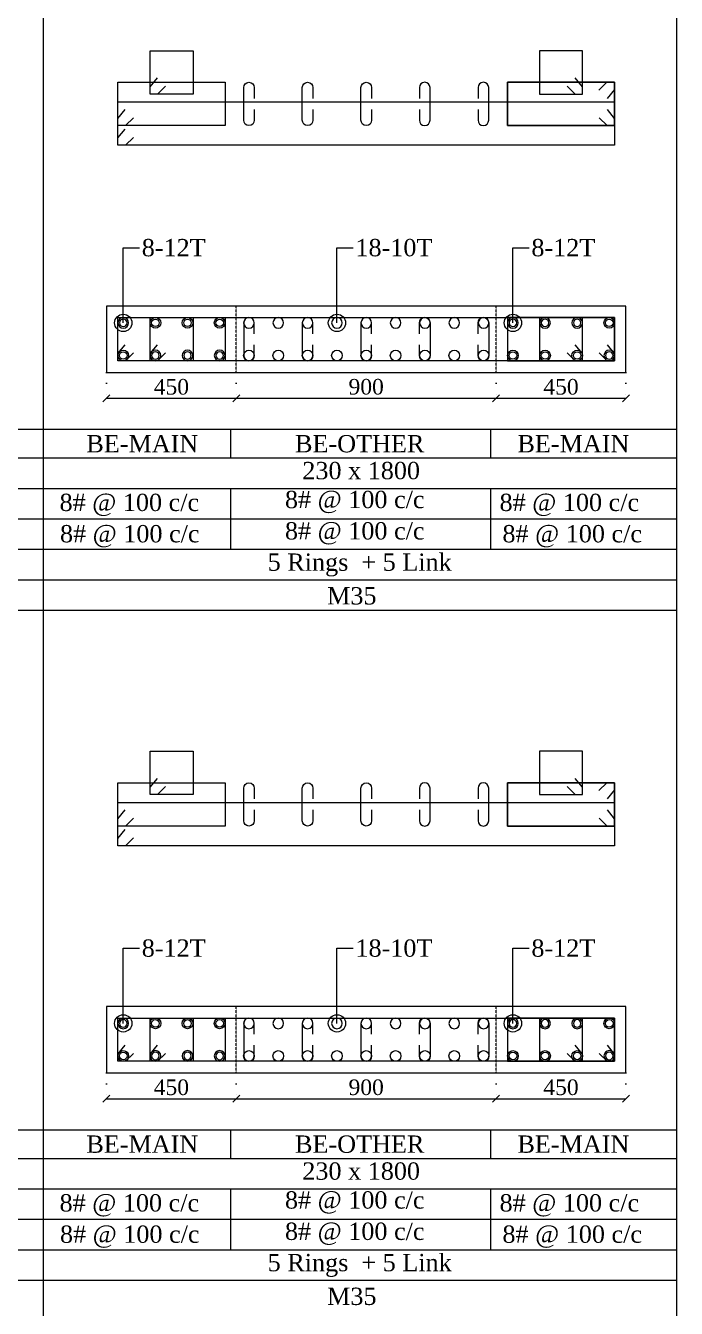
# Model space of a CAD drawing. Header units: millimetres. Extents: x 303 to 27724, y 300 to 68956.
# Drawn here: x 25470 to 27724, y 51968 to 56414 of the extents above; entities that cross this region are included whole.
import ezdxf

# ---------------------------------------------------------------- set-up
doc = ezdxf.new("R2010")
doc.units = ezdxf.units.MM
doc.linetypes.add('( Hidden )', pattern=[0.375, 0.25, -0.125])
doc.linetypes.add('DOT2', pattern=[0.125, 0, -0.125])
doc.layers.get('Defpoints').update_dxf_attribs({"lineweight": 0})
for name, color, linetype, lineweight in [('S-COL. STEEL DIA', 1, 'Continuous', 9), ('S-DIM FOOTING', 7, 'Continuous', 0), ('S-SECTION', 5, 'Continuous', 0), ('S-SECTION MARK', 7, 'Continuous', 0), ('S-SHEET', 7, 'Continuous', 0), ('S-STEEL', 1, 'Continuous', 9), ('S-STEEL-1', 1, 'Continuous', 0), ('S-STEEL-1 C.S.', 106, 'Continuous', 0), ('S-TEXT', 7, 'Continuous', 0)]:
    doc.layers.add(name, color=color, linetype=linetype, lineweight=lineweight)
doc.styles.add('AR', font='ARIALUNI.TTF', dxfattribs={"width": 0.8})
doc.styles.add('S-ROMANS', font='times.ttf')
doc.styles.add('TEXT', font='times.ttf')
doc.dimstyles.new('100', dxfattribs={"dimtxt": 180, "dimasz": 80, "dimexe": 0.18, "dimexo": 0.0625, "dimgap": 1, "dimtad": 1, "dimdec": 0, "dimzin": 0, "dimdsep": 46, "dimtxsty": 'AR', "dimblk": 'DOT', "dimcen": 0.09, "dimse1": 1, "dimse2": 1, "dimclrd": 50, "dimclrt": 256, "dimadec": 0, "dimazin": 0, "dimtfac": 1, "dimtdec": 0, "dimtix": 1, "dimtofl": 0, "dimtmove": 2, "dimatfit": 0, "dimfxl": 1, "dimtolj": 1, "dimtzin": 0, "dimlwd": -1, "dimarcsym": 0})
doc.dimstyles.new('SETU', dxfattribs={"dimtxt": 230, "dimasz": 0.2, "dimexe": 0.1, "dimexo": 0.1, "dimgap": 0.05, "dimtad": 1, "dimdec": 0, "dimzin": 0, "dimdsep": 46, "dimtxsty": 'TEXT', "dimblk": 'OBLIQUE', "dimcen": 0.09, "dimdle": 0.1, "dimclrd": 4, "dimclre": 256, "dimclrt": 256, "dimadec": 1, "dimazin": 0, "dimtfac": 1, "dimtdec": 0, "dimtix": 1, "dimtofl": 0, "dimtmove": 2, "dimatfit": 0, "dimfxl": 1, "dimtolj": 1, "dimtzin": 0, "dimlwd": -1, "dimlwe": -1, "dimarcsym": 1})

# ---------------------------------------------------------------- blocks, each defined once
blk = doc.blocks.new('*U6')
at = {"layer": 'S-COL. STEEL DIA', "lineweight": 5}
for radius in [18.5, 13, 13]:
    blk.add_circle((0, 0), radius, dxfattribs=at)
blk = doc.blocks.new('_Oblique')
at = {"color": 0, "linetype": 'ByBlock', "lineweight": -2}
blk.add_line((-0.5, -0.5), (0.5, 0.5), dxfattribs=at)
blk = doc.blocks.new('*D2391')
at = {"layer": 'Defpoints', "color": 0}
for p in [(25749.5, 52784), (26199.5, 52784), (26199.5, 52694.1)]:
    blk.add_point(p, dxfattribs=at)
at = {"layer": 'S-DIM FOOTING', "linetype": 'DOT2', "ltscale": 300}
for p, q in [((25749.5, 52783.8), (25749.5, 52694)), ((26199.5, 52783.8), (26199.5, 52694))]:
    blk.add_line(p, q, dxfattribs=at)
at = {"layer": 'S-DIM FOOTING', "ltscale": 300}
blk.add_line((25749.4, 52694.1), (26199.6, 52694.1), dxfattribs=at)
at = {"layer": 'S-DIM FOOTING', "linetype": 'ByBlock', "xscale": 24, "yscale": 24, "zscale": 24, "rotation": 180}
blk.add_blockref('_Oblique', (25749.5, 52694.1), dxfattribs=at)
at = {"layer": 'S-DIM FOOTING', "linetype": 'ByBlock', "xscale": 24, "yscale": 24, "zscale": 24}
blk.add_blockref('_Oblique', (26199.5, 52694.1), dxfattribs=at)
at = {"layer": 'S-DIM FOOTING', "insert": (25974.5, 52733.6), "char_height": 54, "attachment_point": 5, "style": 'TEXT'}
blk.add_mtext('\\A1;450', dxfattribs=at)
blk = doc.blocks.new('*D2392')
at = {"layer": 'Defpoints', "color": 0}
for p in [(26199.5, 52784), (27099.5, 52784), (27099.5, 52694.1)]:
    blk.add_point(p, dxfattribs=at)
at = {"layer": 'S-DIM FOOTING', "linetype": 'DOT2', "ltscale": 300}
for p, q in [((26199.5, 52783.8), (26199.5, 52694)), ((27099.5, 52783.8), (27099.5, 52694))]:
    blk.add_line(p, q, dxfattribs=at)
at = {"layer": 'S-DIM FOOTING', "ltscale": 300}
blk.add_line((26199.4, 52694.1), (27099.6, 52694.1), dxfattribs=at)
at = {"layer": 'S-DIM FOOTING', "linetype": 'ByBlock', "xscale": 24, "yscale": 24, "zscale": 24, "rotation": 180}
blk.add_blockref('_Oblique', (26199.5, 52694.1), dxfattribs=at)
at = {"layer": 'S-DIM FOOTING', "linetype": 'ByBlock', "xscale": 24, "yscale": 24, "zscale": 24}
blk.add_blockref('_Oblique', (27099.5, 52694.1), dxfattribs=at)
at = {"layer": 'S-DIM FOOTING', "insert": (26649.5, 52733.6), "char_height": 54, "attachment_point": 5, "style": 'TEXT'}
blk.add_mtext('\\A1;900', dxfattribs=at)
blk = doc.blocks.new('*D2393')
at = {"layer": 'Defpoints', "color": 0}
for p in [(27099.5, 52784), (27549.5, 52784), (27549.5, 52694.1)]:
    blk.add_point(p, dxfattribs=at)
at = {"layer": 'S-DIM FOOTING', "linetype": 'DOT2', "ltscale": 300}
for p, q in [((27099.5, 52783.8), (27099.5, 52694)), ((27549.5, 52783.8), (27549.5, 52694))]:
    blk.add_line(p, q, dxfattribs=at)
at = {"layer": 'S-DIM FOOTING', "ltscale": 300}
blk.add_line((27099.4, 52694.1), (27549.6, 52694.1), dxfattribs=at)
at = {"layer": 'S-DIM FOOTING', "linetype": 'ByBlock', "xscale": 24, "yscale": 24, "zscale": 24, "rotation": 180}
blk.add_blockref('_Oblique', (27099.5, 52694.1), dxfattribs=at)
at = {"layer": 'S-DIM FOOTING', "linetype": 'ByBlock', "xscale": 24, "yscale": 24, "zscale": 24}
blk.add_blockref('_Oblique', (27549.5, 52694.1), dxfattribs=at)
at = {"layer": 'S-DIM FOOTING', "insert": (27324.5, 52733.6), "char_height": 54, "attachment_point": 5, "style": 'TEXT'}
blk.add_mtext('\\A1;450', dxfattribs=at)
blk = doc.blocks.new('*U74')
at = {"layer": 'S-COL. STEEL DIA', "lineweight": 5}
blk.add_circle((0, 0), 18.5, dxfattribs=at)
blk = doc.blocks.new('_Dot')
at = {"linetype": 'ByBlock', "lineweight": -2}
blk.add_line((-0.5, 0), (-1, 0), dxfattribs=at)
at = {"linetype": 'ByBlock', "const_width": 0.5}
blk.add_lwpolyline([(-0.25, 0, 1), (0.25, 0, 1)], format="xyb", close=True, dxfattribs=at)
blk = doc.blocks.new('*D2394')
at = {"layer": 'Defpoints', "color": 0}
for p in [(25749.5, 55212), (26199.5, 55212), (26199.5, 55122.1)]:
    blk.add_point(p, dxfattribs=at)
at = {"layer": 'S-DIM FOOTING', "linetype": 'DOT2', "ltscale": 300}
for p, q in [((25749.5, 55211.9), (25749.5, 55122)), ((26199.5, 55211.9), (26199.5, 55122))]:
    blk.add_line(p, q, dxfattribs=at)
at = {"layer": 'S-DIM FOOTING', "ltscale": 300}
blk.add_line((25749.4, 55122.1), (26199.6, 55122.1), dxfattribs=at)
at = {"layer": 'S-DIM FOOTING', "linetype": 'ByBlock', "xscale": 24, "yscale": 24, "zscale": 24, "rotation": 180}
blk.add_blockref('_Oblique', (25749.5, 55122.1), dxfattribs=at)
at = {"layer": 'S-DIM FOOTING', "linetype": 'ByBlock', "xscale": 24, "yscale": 24, "zscale": 24}
blk.add_blockref('_Oblique', (26199.5, 55122.1), dxfattribs=at)
at = {"layer": 'S-DIM FOOTING', "insert": (25974.5, 55161.6), "char_height": 54, "attachment_point": 5, "style": 'TEXT'}
blk.add_mtext('\\A1;450', dxfattribs=at)
blk = doc.blocks.new('*D2395')
at = {"layer": 'Defpoints', "color": 0}
for p in [(26199.5, 55212), (27099.5, 55212), (27099.5, 55122.1)]:
    blk.add_point(p, dxfattribs=at)
at = {"layer": 'S-DIM FOOTING', "linetype": 'DOT2', "ltscale": 300}
for p, q in [((26199.5, 55211.9), (26199.5, 55122)), ((27099.5, 55211.9), (27099.5, 55122))]:
    blk.add_line(p, q, dxfattribs=at)
at = {"layer": 'S-DIM FOOTING', "ltscale": 300}
blk.add_line((26199.4, 55122.1), (27099.6, 55122.1), dxfattribs=at)
at = {"layer": 'S-DIM FOOTING', "linetype": 'ByBlock', "xscale": 24, "yscale": 24, "zscale": 24, "rotation": 180}
blk.add_blockref('_Oblique', (26199.5, 55122.1), dxfattribs=at)
at = {"layer": 'S-DIM FOOTING', "linetype": 'ByBlock', "xscale": 24, "yscale": 24, "zscale": 24}
blk.add_blockref('_Oblique', (27099.5, 55122.1), dxfattribs=at)
at = {"layer": 'S-DIM FOOTING', "insert": (26649.5, 55161.7), "char_height": 54, "attachment_point": 5, "style": 'TEXT'}
blk.add_mtext('\\A1;900', dxfattribs=at)
blk = doc.blocks.new('*D2396')
at = {"layer": 'Defpoints', "color": 0}
for p in [(27099.5, 55212), (27549.5, 55212), (27549.5, 55122.1)]:
    blk.add_point(p, dxfattribs=at)
at = {"layer": 'S-DIM FOOTING', "linetype": 'DOT2', "ltscale": 300}
for p, q in [((27099.5, 55211.9), (27099.5, 55122)), ((27549.5, 55211.9), (27549.5, 55122))]:
    blk.add_line(p, q, dxfattribs=at)
at = {"layer": 'S-DIM FOOTING', "ltscale": 300}
blk.add_line((27099.4, 55122.1), (27549.6, 55122.1), dxfattribs=at)
at = {"layer": 'S-DIM FOOTING', "linetype": 'ByBlock', "xscale": 24, "yscale": 24, "zscale": 24, "rotation": 180}
blk.add_blockref('_Oblique', (27099.5, 55122.1), dxfattribs=at)
at = {"layer": 'S-DIM FOOTING', "linetype": 'ByBlock', "xscale": 24, "yscale": 24, "zscale": 24}
blk.add_blockref('_Oblique', (27549.5, 55122.1), dxfattribs=at)
at = {"layer": 'S-DIM FOOTING', "insert": (27324.5, 55161.6), "char_height": 54, "attachment_point": 5, "style": 'TEXT'}
blk.add_mtext('\\A1;450', dxfattribs=at)

msp = doc.modelspace()

# ---------------------------------------------------------------- linework, layer by layer
at = {"layer": 'S-SECTION'}
for points, elevation in [([(27549.5, 55212), (27549.5, 55442), (25749.5, 55442), (25749.5, 55212)], 5.3), ([(27549.5, 52784), (27549.5, 53014), (25749.5, 53014), (25749.5, 52784)], 7.2)]:
    msp.add_lwpolyline(points, close=True, dxfattribs=dict(at, elevation=elevation))
at = {"layer": 'S-SHEET'}
for p, q in [((25530.5, 68956, 4.6), (25530.5, 299.8, 5.1)), ((27724.1, 68956, 5.4), (27724.1, 299.8, 6)), ((303, 55014.8, 7.1), (27724.1, 55014.8, 7.1)), ((26179.9, 55014.6, -2.1), (26179.9, 54915.1, -2.1)), ((27079.9, 55014.6, -2.1), (27079.9, 54915.1, -2.1)), ((303, 54915.2, -0.9), (27724.1, 54915.2, -0.9)), ((303, 54810, -0.9), (27724.1, 54810, -0.9)), ((303, 54810, -0.9), (27724.1, 54810, -0.9)), ((26179.9, 54809.8, -2.1), (26179.9, 54598.5, -2.1)), ((27079.9, 54809.8, -2.1), (27079.9, 54598.5, -2.1)), ((303, 54704.2, -0.9), (27724.1, 54704.2, -0.9)), ((303, 54598.7, -0.9), (27724.1, 54598.7, -0.9)), ((303, 54493.2, -0.9), (27724.1, 54493.2, -0.9)), ((303, 52586.7, 7.1), (27724.1, 52586.7, 7.1)), ((26179.9, 52586.6, -0.2), (26179.9, 52487, -0.2)), ((27079.9, 52586.6, -0.2), (27079.9, 52487, -0.2)), ((303, 52487.2, -0.9), (27724.1, 52487.2, -0.9)), ((303, 52382, -0.9), (27724.1, 52382, -0.9)), ((303, 52382, -0.9), (27724.1, 52382, -0.9)), ((26179.9, 52381.8, -0.2), (26179.9, 52170.5, -0.2)), ((27079.9, 52381.8, -0.2), (27079.9, 52170.5, -0.2)), ((303, 52276.2, -0.9), (27724.1, 52276.2, -0.9)), ((303, 52170.7, -0.9), (27724.1, 52170.7, -0.9)), ((303, 52065.1, -0.9), (27724.1, 52065.1, -0.9))]:
    msp.add_line(p, q, dxfattribs=at)
at = {"layer": 'S-SHEET', "color": 0}
msp.add_line((303, 54387.7, -0.9), (27724.1, 54387.7, -0.9), dxfattribs=at)
at = {"layer": 'S-STEEL', "color": 3}
for points, elevation in [([(26261.9, 56123.6), (26261.9, 56085.9, -1), (26225, 56085.9), (26225, 56199, -1), (26261.9, 56199), (26261.9, 56161.7)], 5.3), ([(26465.1, 56123.6), (26465.1, 56085.9, -1), (26428.2, 56085.9), (26428.2, 56199, -1), (26465.1, 56199), (26465.1, 56161.7)], 5.3), ([(26668.3, 56123.6), (26668.3, 56085.9, -1), (26631.4, 56085.9), (26631.4, 56199, -1), (26668.3, 56199), (26668.3, 56161.7)], 5.3), ([(26833.8, 56123.6), (26833.8, 56085.9, 1), (26870.7, 56085.9), (26870.7, 56199, 1), (26833.8, 56199), (26833.8, 56161.7)], 5.3), ([(27037.1, 56123.6), (27037.1, 56085.9, 1), (27074, 56085.9), (27074, 56199, 1), (27037.1, 56199), (27037.1, 56161.7)], 5.3), ([(26261.9, 55345.8), (26261.9, 55383.6, 1), (26225, 55383.6), (26225, 55270.5, 1), (26261.9, 55270.5), (26261.9, 55307.7)], 5.3), ([(26465.1, 55345.8), (26465.1, 55383.6, 1), (26428.2, 55383.6), (26428.2, 55270.5, 1), (26465.1, 55270.5), (26465.1, 55307.7)], 5.3), ([(26668.3, 55345.8), (26668.3, 55383.6, 1), (26631.4, 55383.6), (26631.4, 55270.5, 1), (26668.3, 55270.5), (26668.3, 55307.7)], 5.3), ([(26833.8, 55345.8), (26833.8, 55383.6, -1), (26870.7, 55383.6), (26870.7, 55270.5, -1), (26833.8, 55270.5), (26833.8, 55307.7)], 5.3), ([(27037.1, 55345.8), (27037.1, 55383.6, -1), (27074, 55383.6), (27074, 55270.5, -1), (27037.1, 55270.5), (27037.1, 55307.7)], 5.3), ([(26261.9, 53695.5), (26261.9, 53657.8, -1), (26225, 53657.8), (26225, 53770.9, -1), (26261.9, 53770.9), (26261.9, 53733.7)], 7.2), ([(26465.1, 53695.5), (26465.1, 53657.8, -1), (26428.2, 53657.8), (26428.2, 53770.9, -1), (26465.1, 53770.9), (26465.1, 53733.7)], 7.2), ([(26668.3, 53695.5), (26668.3, 53657.8, -1), (26631.4, 53657.8), (26631.4, 53770.9, -1), (26668.3, 53770.9), (26668.3, 53733.7)], 7.2), ([(26833.8, 53695.5), (26833.8, 53657.8, 1), (26870.7, 53657.8), (26870.7, 53770.9, 1), (26833.8, 53770.9), (26833.8, 53733.7)], 7.2), ([(27037.1, 53695.5), (27037.1, 53657.8, 1), (27074, 53657.8), (27074, 53770.9, 1), (27037.1, 53770.9), (27037.1, 53733.7)], 7.2), ([(26261.9, 52917.8), (26261.9, 52955.5, 1), (26225, 52955.5), (26225, 52842.4, 1), (26261.9, 52842.4), (26261.9, 52879.6)], 7.2), ([(26465.1, 52917.8), (26465.1, 52955.5, 1), (26428.2, 52955.5), (26428.2, 52842.4, 1), (26465.1, 52842.4), (26465.1, 52879.6)], 7.2), ([(26668.3, 52917.8), (26668.3, 52955.5, 1), (26631.4, 52955.5), (26631.4, 52842.4, 1), (26668.3, 52842.4), (26668.3, 52879.6)], 7.2), ([(26833.8, 52917.8), (26833.8, 52955.5, -1), (26870.7, 52955.5), (26870.7, 52842.4, -1), (26833.8, 52842.4), (26833.8, 52879.6)], 7.2), ([(27037.1, 52917.8), (27037.1, 52955.5, -1), (27074, 52955.5), (27074, 52842.4, -1), (27037.1, 52842.4), (27037.1, 52879.6)], 7.2)]:
    msp.add_lwpolyline(points, format="xyb", dxfattribs=dict(at, elevation=elevation))
at = {"layer": 'S-STEEL', "color": 1}
for points, elevation in [([(27455.9, 56190.2), (27483.5, 56217.5), (27509.5, 56217.5), (27509.5, 56067.5), (27138.7, 56067.5), (27138.7, 56217.5), (27509.5, 56217.5), (27509.5, 56192.5), (27484.3, 56161.6)], 5.3), ([(25843, 56026.7), (25815.5, 55999.4), (25789.5, 55999.4), (25789.5, 56149.4), (27510.3, 56149.4), (27510.3, 55999.4), (25789.5, 55999.4), (25789.5, 56024.4), (25814.7, 56055.3)], 5.3), ([(25843, 55279.3), (25815.5, 55252), (25789.5, 55252), (25789.5, 55402), (27510.3, 55402), (27510.3, 55252), (25789.5, 55252), (25789.5, 55277), (25814.7, 55307.9)], 5.3), ([(27455.9, 53762.1), (27483.5, 53789.4), (27509.5, 53789.4), (27509.5, 53639.4), (27138.7, 53639.4), (27138.7, 53789.4), (27509.5, 53789.4), (27509.5, 53764.4), (27484.3, 53733.6)], 7.2), ([(25843, 53598.7), (25815.5, 53571.4), (25789.5, 53571.4), (25789.5, 53721.4), (27510.3, 53721.4), (27510.3, 53571.4), (25789.5, 53571.4), (25789.5, 53596.4), (25814.7, 53627.3)], 7.2), ([(25843, 52851.3), (25815.5, 52824), (25789.5, 52824), (25789.5, 52974), (27510.3, 52974), (27510.3, 52824), (25789.5, 52824), (25789.5, 52849), (25814.7, 52879.9)], 7.2)]:
    msp.add_lwpolyline(points, dxfattribs=dict(at, elevation=elevation))
at = {"layer": 'S-STEEL-1', "color": 41}
for points, elevation in [([(25954.3, 56204.2), (25926.8, 56176.9), (25900.8, 56176.9), (25900.8, 56326.9), (26050.2, 56326.9), (26050.2, 56176.9), (25900.8, 56176.9), (25900.8, 56201.9), (25926, 56232.8)], 5.3), ([(27345.4, 56204.2), (27373, 56176.9), (27399, 56176.9), (27399, 56326.9), (27249.6, 56326.9), (27249.6, 56176.9), (27399, 56176.9), (27399, 56201.9), (27373.8, 56232.8)], 5.3), ([(25954.3, 55279.3), (25926.8, 55252), (25900.8, 55252), (25900.8, 55402), (26050.2, 55402), (26050.2, 55252), (25900.8, 55252), (25900.8, 55277), (25926, 55307.9)], 5.3), ([(27345.4, 55279.3), (27373, 55252), (27399, 55252), (27399, 55402), (27249.6, 55402), (27249.6, 55252), (27399, 55252), (27399, 55277), (27373.8, 55307.9)], 5.3), ([(25954.3, 53776.2), (25926.8, 53748.8), (25900.8, 53748.8), (25900.8, 53898.8), (26050.2, 53898.8), (26050.2, 53748.8), (25900.8, 53748.8), (25900.8, 53773.9), (25926, 53804.7)], 7.2), ([(27345.4, 53776.2), (27373, 53748.8), (27399, 53748.8), (27399, 53898.8), (27249.6, 53898.8), (27249.6, 53748.8), (27399, 53748.8), (27399, 53773.9), (27373.8, 53804.7)], 7.2), ([(25954.3, 52851.3), (25926.8, 52824), (25900.8, 52824), (25900.8, 52974), (26050.2, 52974), (26050.2, 52824), (25900.8, 52824), (25900.8, 52849), (25926, 52879.9)], 7.2), ([(27345.4, 52851.3), (27373, 52824), (27399, 52824), (27399, 52974), (27249.6, 52974), (27249.6, 52824), (27399, 52824), (27399, 52849), (27373.8, 52879.9)], 7.2)]:
    msp.add_lwpolyline(points, dxfattribs=dict(at, elevation=elevation))
at = {"layer": 'S-STEEL-1', "color": 6}
for points, elevation in [([(25843, 56094.8), (25815.5, 56067.5), (25789.5, 56067.5), (25789.5, 56217.5), (26160.3, 56217.5), (26160.3, 56067.5), (25789.5, 56067.5), (25789.5, 56092.5), (25814.7, 56123.4)], 5.3), ([(27456.7, 56094.8), (27484.3, 56067.5), (27510.3, 56067.5), (27510.3, 56217.5), (27139.5, 56217.5), (27139.5, 56067.5), (27510.3, 56067.5), (27510.3, 56092.5), (27485.1, 56123.4)], 5.3), ([(25843, 55279.3), (25815.5, 55252), (25789.5, 55252), (25789.5, 55402), (26160.3, 55402), (26160.3, 55252), (25789.5, 55252), (25789.5, 55277), (25814.7, 55307.9)], 5.3), ([(27456.7, 55279.3), (27484.3, 55252), (27510.3, 55252), (27510.3, 55402), (27139.5, 55402), (27139.5, 55252), (27510.3, 55252), (27510.3, 55277), (27485.1, 55307.9)], 5.3), ([(25843, 53666.8), (25815.5, 53639.4), (25789.5, 53639.4), (25789.5, 53789.4), (26160.3, 53789.4), (26160.3, 53639.4), (25789.5, 53639.4), (25789.5, 53664.5), (25814.7, 53695.3)], 7.2), ([(27456.7, 53666.8), (27484.3, 53639.4), (27510.3, 53639.4), (27510.3, 53789.4), (27139.5, 53789.4), (27139.5, 53639.4), (27510.3, 53639.4), (27510.3, 53664.5), (27485.1, 53695.3)], 7.2), ([(25843, 52851.3), (25815.5, 52824), (25789.5, 52824), (25789.5, 52974), (26160.3, 52974), (26160.3, 52824), (25789.5, 52824), (25789.5, 52849), (25814.7, 52879.9)], 7.2), ([(27456.7, 52851.3), (27484.3, 52824), (27510.3, 52824), (27510.3, 52974), (27139.5, 52974), (27139.5, 52824), (27510.3, 52824), (27510.3, 52849), (27485.1, 52879.9)], 7.2)]:
    msp.add_lwpolyline(points, dxfattribs=dict(at, elevation=elevation))
at = {"layer": 'S-STEEL-1 C.S.', "color": 8, "linetype": '( Hidden )'}
for p, q in [((26199.5, 55212, 5.3), (26199.5, 55442, 5.3)), ((27099.5, 55212, 5.3), (27099.5, 55442, 5.3)), ((26199.5, 52784, 7.2), (26199.5, 53014, 7.2)), ((27099.5, 52784, 7.2), (27099.5, 53014, 7.2))]:
    msp.add_line(p, q, dxfattribs=at)

# ---------------------------------------------------------------- block references
at = {"layer": 'S-COL. STEEL DIA', "xscale": -1, "rotation": 180}
for name, p in [('*U6', (25807.9, 55383.6, 5.3)), ('*U74', (26243.4, 55383.6, 5.3)), ('*U74', (26345, 55383.6, 5.3)), ('*U74', (26446.6, 55383.6, 5.3)), ('*U74', (26548.3, 55383.6, 5.3)), ('*U74', (26649.9, 55383.6, 5.3)), ('*U74', (26751.5, 55383.6, 5.3)), ('*U74', (26853.1, 55383.6, 5.3)), ('*U74', (26954.7, 55383.6, 5.3)), ('*U74', (27056.3, 55383.6, 5.3)), ('*U6', (27157.9, 55383.6, 5.3)), ('*U6', (27269.2, 55383.6, 5.3)), ('*U6', (27380.5, 55383.6, 5.3)), ('*U6', (25807.9, 52955.5, 7.2)), ('*U74', (26243.4, 52955.5, 7.2)), ('*U74', (26345, 52955.5, 7.2)), ('*U74', (26446.6, 52955.5, 7.2)), ('*U74', (26548.3, 52955.5, 7.2)), ('*U74', (26649.9, 52955.5, 7.2)), ('*U74', (26751.5, 52955.5, 7.2)), ('*U74', (26853.1, 52955.5, 7.2)), ('*U74', (26954.7, 52955.5, 7.2)), ('*U74', (27056.3, 52955.5, 7.2)), ('*U6', (27157.9, 52955.5, 7.2)), ('*U6', (27269.2, 52955.5, 7.2)), ('*U6', (27380.5, 52955.5, 7.2))]:
    msp.add_blockref(name, p, dxfattribs=at)
at = {"layer": 'S-COL. STEEL DIA', "rotation": 180}
for p in [(25919.2, 55383.6, 5.3), (26030.5, 55383.6, 5.3), (26141.8, 55383.6, 5.3), (27491.8, 55383.6, 5.3), (25919.2, 52955.5, 7.2), (26030.5, 52955.5, 7.2), (26141.8, 52955.5, 7.2), (27491.8, 52955.5, 7.2)]:
    msp.add_blockref('*U6', p, dxfattribs=at)
at = {"layer": 'S-COL. STEEL DIA'}
for name, p in [('*U6', (25807.9, 55270.5, 5.3)), ('*U74', (26243.4, 55270.5, 5.3)), ('*U74', (26345, 55270.5, 5.3)), ('*U74', (26446.6, 55270.5, 5.3)), ('*U74', (26548.3, 55270.5, 5.3)), ('*U74', (26649.9, 55270.5, 5.3)), ('*U74', (26751.5, 55270.5, 5.3)), ('*U74', (26853.1, 55270.5, 5.3)), ('*U74', (26954.7, 55270.5, 5.3)), ('*U74', (27056.3, 55270.5, 5.3)), ('*U6', (27157.9, 55270.5, 5.3)), ('*U6', (27269.2, 55270.5, 5.3)), ('*U6', (27380.5, 55270.5, 5.3)), ('*U6', (25807.9, 52842.4, 7.2)), ('*U74', (26243.4, 52842.4, 7.2)), ('*U74', (26345, 52842.4, 7.2)), ('*U74', (26446.6, 52842.4, 7.2)), ('*U74', (26548.3, 52842.4, 7.2)), ('*U74', (26649.9, 52842.4, 7.2)), ('*U74', (26751.5, 52842.4, 7.2)), ('*U74', (26853.1, 52842.4, 7.2)), ('*U74', (26954.7, 52842.4, 7.2)), ('*U74', (27056.3, 52842.4, 7.2)), ('*U6', (27157.9, 52842.4, 7.2)), ('*U6', (27269.2, 52842.4, 7.2)), ('*U6', (27380.5, 52842.4, 7.2))]:
    msp.add_blockref(name, p, dxfattribs=at)
at = {"layer": 'S-COL. STEEL DIA', "xscale": -1}
for p in [(25919.2, 55270.5, 5.3), (26030.5, 55270.5, 5.3), (26141.8, 55270.5, 5.3), (27491.8, 55270.5, 5.3), (25919.2, 52842.4, 7.2), (26030.5, 52842.4, 7.2), (26141.8, 52842.4, 7.2), (27491.8, 52842.4, 7.2)]:
    msp.add_blockref('*U6', p, dxfattribs=at)

# ---------------------------------------------------------------- texts
at = {"layer": 'S-TEXT', "color": 7, "style": 'TEXT'}
for s, p in [('8-12T', (25871.8, 55614.4, 5.3)), ('18-10T', (26612.2, 55614.4, 5.3)), ('8-12T', (27221.8, 55614.4, 5.3)), ('8-12T', (25871.8, 53186.4, 7.2)), ('18-10T', (26612.2, 53186.4, 7.2)), ('8-12T', (27221.8, 53186.4, 7.2))]:
    msp.add_text(s, height=60, dxfattribs=at).set_placement(p)
at = {"layer": 'S-TEXT', "style": 'S-ROMANS'}
for s, p in [('BE-MAIN ', (25680, 54934.8, -2.1)), ('BE-OTHER', (26403, 54934.8, -2.1)), ('BE-MAIN ', (27173.5, 54934.8, -2.1)), ('230 x 1800', (26428.2, 54841.6, -2.1)), ('8# @ 100 c/c', (25587, 54731.3, -2.1)), ('8# @ 100 c/c', (26368, 54741.3, -2.1)), ('8# @ 100 c/c', (27111.5, 54731.3, -2.1)), ('8# @ 100 c/c', (26368, 54632.7, -2.1)), ('8# @ 100 c/c', (25588.5, 54622.7, -2.1)), ('8# @ 100 c/c', (27121.5, 54622.7, -2.1)), ('5 Rings  + 5 Link', (26308.2, 54524.2, -2.1)), ('M35', (26514.1, 54407.5, -2.1)), ('BE-MAIN ', (25680, 52506.8, -0.2)), ('BE-OTHER', (26403, 52506.8, -0.2)), ('BE-MAIN ', (27173.5, 52506.8, -0.2)), ('230 x 1800', (26428.2, 52413.5, -0.2)), ('8# @ 100 c/c', (25587, 52303.3, -0.2)), ('8# @ 100 c/c', (26368, 52313.3, -0.2)), ('8# @ 100 c/c', (27111.5, 52303.3, -0.2)), ('8# @ 100 c/c', (25588.5, 52194.7, -0.2)), ('8# @ 100 c/c', (26368, 52204.7, -0.2)), ('8# @ 100 c/c', (27121.5, 52194.7, -0.2)), ('5 Rings  + 5 Link', (26308.2, 52096.2, -0.2)), ('M35', (26514.1, 51979.4, -0.2))]:
    msp.add_text(s, height=60, dxfattribs=at).set_placement(p)

# ---------------------------------------------------------------- dimensions: what is measured, and where the dimension line sits
at = {"layer": 'S-DIM FOOTING', "ltscale": 300}
for base, p1, p2, picture, middle in [((26199.5, 55122.1, 4.9), (25749.5, 55212, 5.3), (26199.5, 55212, 5.3), '*D2394', (25974.5, 55161.6, 4.9)), ((27099.5, 55122.1, 4.9), (26199.5, 55212, 5.3), (27099.5, 55212, 5.3), '*D2395', (26649.5, 55161.7, 4.9)), ((27549.5, 55122.1, 4.9), (27099.5, 55212, 5.3), (27549.5, 55212, 5.3), '*D2396', (27324.5, 55161.6, 4.9)), ((26199.5, 52694.1, 6.8), (25749.5, 52784, 7.2), (26199.5, 52784, 7.2), '*D2391', (25974.5, 52733.6, 6.8)), ((27099.5, 52694.1, 6.8), (26199.5, 52784, 7.2), (27099.5, 52784, 7.2), '*D2392', (26649.5, 52733.6, 6.8)), ((27549.5, 52694.1, 6.8), (27099.5, 52784, 7.2), (27549.5, 52784, 7.2), '*D2393', (27324.5, 52733.6, 6.8))]:
    dim = msp.add_linear_dim(base=base, p1=p1, p2=p2, angle=180, dimstyle='SETU', override={"dimscale": 1.2, "dimtxt": 45, "dimasz": 20, "dimgap": 10, "dimblk1": 'Oblique', "dimblk2": 'Oblique', "dimsah": 1, "dimclrd": 256, "dimarcsym": 1}, dxfattribs=at)
    dim.commit()
    dim.dimension.update_dxf_attribs({"geometry": picture, "text_midpoint": middle})

# ---------------------------------------------------------------- leaders
at = {"layer": 'S-SECTION MARK'}
for points in [[(25807.9, 55383.6, 5.3), (25807.9, 55643.7, 5.3), (25864.3, 55643.7, 5.3)], [(26548.3, 55383.6, 5.3), (26548.3, 55643.7, 5.3), (26604.7, 55643.7, 5.3)], [(27157.9, 55383.6, 5.3), (27157.9, 55643.7, 5.3), (27214.3, 55643.7, 5.3)], [(25807.9, 52955.5, 7.2), (25807.9, 53215.7, 7.2), (25864.3, 53215.7, 7.2)], [(26548.3, 52955.5, 7.2), (26548.3, 53215.7, 7.2), (26604.7, 53215.7, 7.2)], [(27157.9, 52955.5, 7.2), (27157.9, 53215.7, 7.2), (27214.3, 53215.7, 7.2)]]:
    msp.add_leader(points, dimstyle='100', override={"dimasz": 60, "dimtad": 0, "dimclrd": 256, "dimldrblk": 'DotBlank', "dimfxl": 50, "dimfxlon": 1, "dimarcsym": 1}, dxfattribs=at)

doc.saveas('drawing.dxf')
